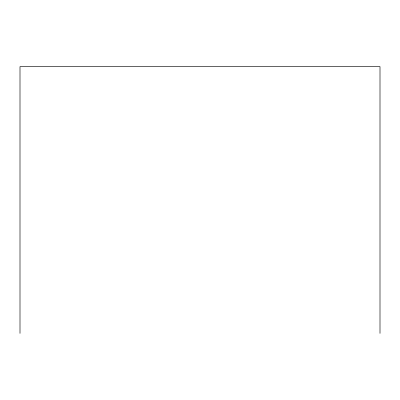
<?xml version="1.0" encoding="UTF-8"?>
<svg xmlns="http://www.w3.org/2000/svg" width="400" height="400" viewBox="0 0 400 400"><rect width="100%" height="100%" fill="white"/><g stroke="black" fill="none" stroke-linecap="round" stroke-linejoin="round"><path stroke-width="0.6" d="M380 333.39L380 66.61L20 66.61L20 333.39"/></g></svg>
